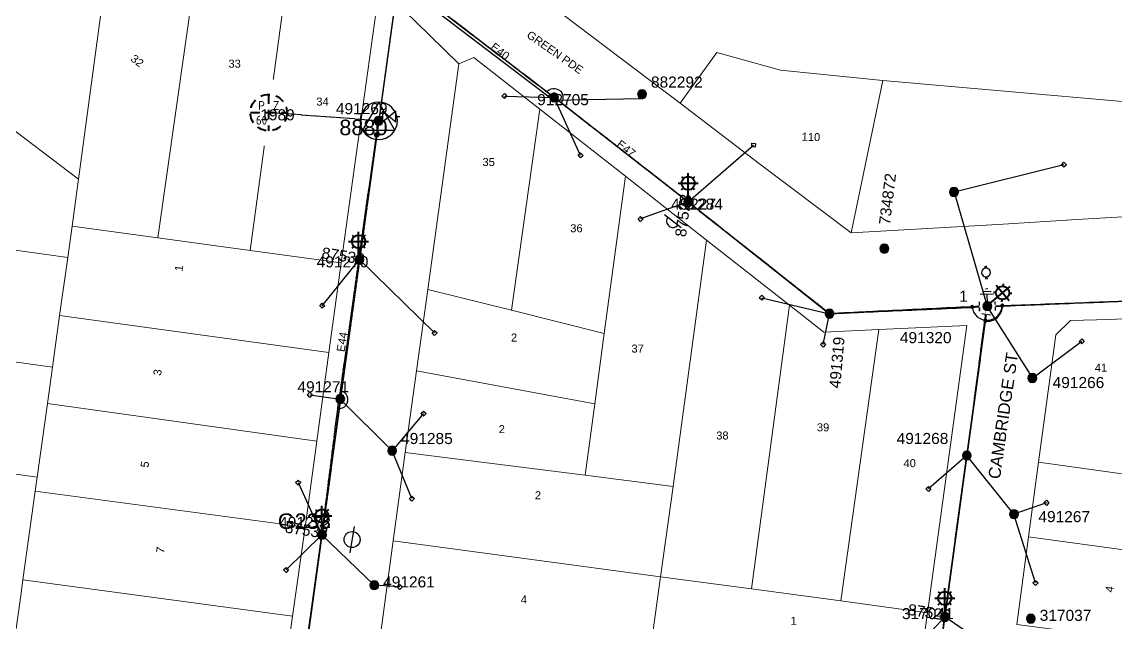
# Model space of a CAD drawing. Header units: metres. Extents: x 275581 to 277562, y 6265937 to 6267965.
# Drawn here: x 276393.8 to 276640.5, y 6267037.7 to 6267173.3 of the extents above; entities that cross this region are included whole.
import ezdxf
from ezdxf.enums import TextEntityAlignment as Align

# ---------------------------------------------------------------- set-up
doc = ezdxf.new("R2010")
doc.units = ezdxf.units.M
for name, pattern in [('Cable Exist OH', [1, 1, 0]), ('Cable New OH', [6, 4, -2]), ('Dash', [5, 3, -2])]:
    doc.linetypes.add(name, pattern=pattern)
doc.layers.get('0').update_dxf_attribs({"color": 6})
for name, color, linetype, lineweight in [('Cadastre Land Parcels_SP_EXT', 9, 'Continuous', 5), ('Cadastre Road Names_SP_HV_LV_SL_EXT', 9, 'Continuous', 5), ('Cadastre Roads_SP_EXT', 9, 'Continuous', 5)]:
    doc.layers.add(name, color=color, linetype=linetype, lineweight=lineweight)
for name, color, linetype in [('Equip_LV_EXT', 7, 'Continuous'), ('Equip_SL_EXT', 7, 'Continuous'), ('Equip_SP_HV_EXT', 7, 'Continuous'), ('Equip_SP_LV_EXT', 7, 'Continuous'), ('Equip_SP_SL_EXT', 7, 'Continuous'), ('Mains_HV_EXT', 7, 'Continuous'), ('Mains_HV_NEW', 2, 'Continuous'), ('Mains_HV_New_A41', 2, 'Continuous'), ('Mains_HV_NEW_Hardwired', 2, 'Continuous'), ('Mains_LV_EXT', 7, 'Continuous'), ('Mains_LV_NEW', 2, 'Continuous'), ('Mains_LV_NEW_Hardwired', 2, 'Continuous'), ('Mains_SL_EXT', 7, 'Continuous'), ('Notes_HV_MISC', 7, 'Continuous'), ('OH_Details_SP_MISC', 7, 'Continuous'), ('Services_SP_EXT', 7, 'Continuous'), ('Sub_SP_TR_HV_LV_EXT', 7, 'Continuous'), ('SupportsOH_SP_TR_HV_LV_SL_EXT', 7, 'Continuous')]:
    doc.layers.add(name, color=color, linetype=linetype)
doc.styles.add('HVSW_LABEL', font='arial.ttf')
doc.styles.add('iecARIAL', font='arial.ttf', dxfattribs={"height": 2})
doc.styles.add('IESYMBOL1', font='isocp.shx')
doc.styles.add('POLE_LABEL', font='arial.ttf')
doc.styles.add('SLCP_LABEL', font='arial.ttf', dxfattribs={"height": 3.5})
doc.styles.get("Standard").update_dxf_attribs({"font": 'arial.ttf'})
doc.linetypes.add('Cable E OH', pattern='A,9.4,["E",Standard,S=1.7,R=0,X=0,Y=-1],0', length=9.4)

# ---------------------------------------------------------------- blocks, each defined once
blk = doc.blocks.new('SUB_POLE_EXT')
blk.add_wipeout([(0, 4.22), (0.42, 4.2), (0.83, 4.14), (1.21, 4.05), (1.62, 3.9), (1.99, 3.72), (2.35, 3.51), (2.68, 3.26), (2.99, 2.99), (3.28, 2.66), (3.52, 2.34), (3.76, 1.92), (3.9, 1.62), (4.04, 1.23), (4.18, 0.63), (4.22, 0), (4.18, -0.61), (4.06, -1.15), (3.9, -1.62), (3.58, -2.24), (3.22, -2.73), (2.97, -3.01), (2.68, -3.26), (2.36, -3.5), (2, -3.72), (1.64, -3.89), (1.25, -4.03), (0.82, -4.14), (0.42, -4.2), (0, -4.22), (-0.41, -4.2), (-0.8, -4.15), (-1.21, -4.05), (-1.62, -3.9), (-1.99, -3.73), (-2.35, -3.51), (-2.68, -3.26), (-2.96, -3.02), (-3.23, -2.72), (-3.51, -2.35), (-3.71, -2.01), (-3.91, -1.6), (-4.05, -1.21), (-4.16, -0.76), (-4.22, -0.14), (-4.21, 0.39), (-4.14, 0.83), (-4.03, 1.27), (-3.9, 1.63), (-3.71, 2.02), (-3.5, 2.37), (-3.28, 2.67), (-2.99, 2.99), (-2.68, 3.27), (-2.33, 3.52), (-1.98, 3.73), (-1.63, 3.9), (-1.2, 4.05), (-0.78, 4.15), (-0.4, 4.21)])
blk.add_line((2.16, 0.48), (2.16, 0.48, 0))
blk.add_lwpolyline([(-4.22, 0, 1), (4.22, 0, 1)], format="xyb", close=True)
blk.add_lwpolyline([(2.14, 0.52), (0, 4.22), (-3.66, -2.11), (3.66, -2.11)], close=True)
for tag, height, flags, p in [('ASSET_NUM', 3.5, 8, (2, 2)), ('STREET_CODE', 0.2, 9, (1.5, 0)), ('CONSTRUCTED_VOLTAGE', 0.2, 9, (1.5, -0.2)), ('OPERATING_VOLTAGE', 0.2, 9, (1.5, -0.6)), ('OPERATED_BY', 0.2, 9, (1.5, -0.8)), ('ORIENTATION', 0.2, 9, (1.5, -1.2)), ('OWNED_BY', 0.2, 9, (1.5, -1.4)), ('SECONDARY_VOLTAGE', 0.2, 9, (1.5, -1.6)), ('STATE', 0.2, 9, (1.5, -1.8)), ('SUBSTATION_TYPE', 0.2, 9, (1.5, -2)), ('NO_PHASES', 0.2, 9, (1.5, -0.4)), ('MAINTAINED_BY', 0.2, 9, (1.5, -1)), ('USAGE', 0.2, 9, (1.5, -2.2)), ('LEGEND', 0.2, 9, (1.5, -2.4)), ('STREETNAME', 0.2, 9, (1.5, -2.8)), ('SUBURB', 0.2, 9, (1.5, -3)), ('Z', 0.2, 1, (1.5, -3.4)), ('LOCATION', 0.2, 9, (1.5, -2.6)), ('NOTES', 0.2, 9, (1.5, -3.2))]:
    blk.add_attdef(tag, text='', height=height, dxfattribs=dict(flags=flags)).set_placement(p, align=Align.MIDDLE_LEFT)
blk = doc.blocks.new('*U142')
for p, q in [((-4.67, -4.69), (-4.32, -4.33)), ((-4.42, -4.92), (-4.08, -4.55)), ((-6.02, -6.11), (-6.36, -6.48)), ((-5.77, -6.34), (-6.12, -6.7))]:
    blk.add_line(p, q)
blk.add_lwpolyline([(-4.54, -4.79, 1), (-5.91, -6.24, 1)], format="xyb", close=True)
at = {"flags": 9}
for tag, p in [('ACTUAL_STATUS', (0, 0)), ('CONSTRUCTED_VOLTAGE', (0, -0.2)), ('OPERATING_VOLTAGE', (0, -0.6)), ('ORIENTATION', (0, -0.8)), ('OWNED_BY', (0, -1)), ('STATE', (0, -1.2)), ('SWITCH_TYPE', (0, -1.4)), ('NO_PHASES', (0, -0.4)), ('USAGE', (0, -1.6)), ('LEGEND', (0, -1.8)), ('NOTES', (0, -2))]:
    blk.add_attdef(tag, text='', height=0.2, dxfattribs=at).set_placement(p, align=Align.MIDDLE_LEFT)
at = {"flags": 1}
blk.add_attdef('Z', (0, 0), '', height=0.2, dxfattribs=at)
blk = doc.blocks.new('LV_OH_LINKS_DISTFUSE_EXT')
for p, q in [((0, 0), (0.96, 0)), ((3.84, 0), (4.8, 0))]:
    blk.add_line(p, q)
blk.add_lwpolyline([(3.84, -1.2), (3.84, 1.2), (0.96, -1.2), (0.96, 1.2)], close=True)
at = {"flags": 9}
for tag, p in [('ACTUAL_STATUS', (0, 0)), ('CONSTRUCTED_VOLTAGE', (0, -0.2)), ('OPERATING_VOLTAGE', (0, -0.6)), ('ORIENTATION', (0, -0.8)), ('OWNED_BY', (0, -1)), ('STATE', (0, -1.2)), ('SWITCH_TYPE', (0, -1.4)), ('NO_PHASES', (0, -0.4)), ('USAGE', (0, -1.6)), ('NOTES', (0, -1.8))]:
    blk.add_attdef(tag, text='', height=0.2, dxfattribs=at).set_placement(p, align=Align.MIDDLE_LEFT)
at = {"flags": 1}
blk.add_attdef('Z', (0, 0), '', height=0.2, dxfattribs=at)
blk = doc.blocks.new('SL_LANTERN_EXT')
at = {"lineweight": 40}
for p, q in [((-1.46, 5.68), (-1.06, 5.28)), ((0, 1.97), (0, 6.47)), ((1.46, 5.68), (1.06, 5.28)), ((-2.25, 4.22), (2.25, 4.22)), ((-1.46, 2.76), (-1.06, 3.16)), ((0, 0), (0, 2.72)), ((1.46, 2.76), (1.06, 3.16))]:
    blk.add_line(p, q, dxfattribs=at)
blk.add_circle((0, 4.22), 1.5, dxfattribs=at)
at = {"style": 'iecARIAL', "flags": 8}
blk.add_attdef('ASSET_NUM', (1.5, 1.5), '', height=2.5, dxfattribs=at)
for tag, p, height, flags in [('OPERATING_VOLTAGE', (0.98, -1.65), 0.2, 9), ('ORIENTATION', (0.98, -1.85), 0.2, 9), ('OWNED_BY', (0.98, -2.05), 0.2, 9), ('STATE', (0.98, -2.25), 0.2, 9), ('CONSTRUCTED_VOLTAGE', (0.98, -0.65), 0.2, 9), ('CONTROL_TYPE', (0.98, -0.85), 0.2, 9), ('LANTERN_PURPOSE', (0.98, -1.05), 0.2, 9), ('LANTERN_TYPE', (0.98, -1.25), 0.2, 9), ('NO_PHASES', (0.98, -1.45), 0.2, 9), ('USAGE', (0.98, -2.45), 0.2, 9), ('CEXIST', (0.98, -2.65), 0.2, 9), ('LNUMBER', (2.18, -3.25), 2.5, 8), ('CNEW', (0.98, -2.85), 0.2, 9), ('CNUMBER', (0.98, -3.05), 0.2, 9), ('CREMOVE', (0.98, -3.25), 0.2, 9), ('CREPLACE', (0.98, -3.45), 0.2, 9), ('LKINGHEIGHT', (0.98, -3.65), 0.2, 9), ('LBRACKET', (0.98, -3.85), 0.2, 9), ('LBRACKETVOCAB', (0.98, -4.05), 0.2, 9), ('LCATEGORY', (0.98, -4.25), 0.2, 9), ('LCHARGE1', (0.98, -4.45), 0.2, 9), ('LCHARGE1PERCENT', (0.98, -4.65), 0.2, 9), ('LCHARGE2', (0.98, -4.85), 0.2, 9), ('LCHARGE2PERCENT', (0.98, -5.05), 0.2, 9), ('LCHARGE3', (0.98, -5.25), 0.2, 9), ('LCHARGE3PERCENT', (0.98, -5.45), 0.2, 9), ('LEXIST', (0.98, -5.65), 0.2, 9), ('LLAMP', (0.98, -5.85), 0.2, 9), ('LLAMPVOCAB', (0.98, -6.05), 0.2, 9), ('LMAST', (0.98, -6.25), 0.2, 9), ('LMASTVOCAB', (0.98, -6.45), 0.2, 9), ('LNEW', (0.98, -6.65), 0.2, 9), ('LANTNUMBER', (0.98, -6.85), 0.2, 9), ('LOUTREACH', (0.98, -7.25), 0.2, 9), ('LOUTREACHVOCAB', (0.98, -7.45), 0.2, 9), ('STREETNAME', (0.98, -9.25), 0.2, 9), ('SUBURB', (0.98, -9.45), 0.2, 1), ('LRATECODE', (0.98, -7.65), 0.2, 9), ('LREMOVE', (0.98, -7.85), 0.2, 9), ('LREPLACE', (0.98, -8.05), 0.2, 9), ('LTYPE', (0.98, -8.25), 0.2, 9), ('LTYPEVOCAB', (0.98, -8.45), 0.2, 9), ('LEGEND', (0.98, -8.65), 0.2, 9), ('LOCATION', (0.98, -8.85), 0.2, 9), ('NOTES', (0.98, -9.05), 0.2, 9)]:
    blk.add_attdef(tag, p, '', height=height, dxfattribs=dict(flags=flags))
blk = doc.blocks.new('*U143')
at = {"lineweight": 40}
for p, q in [((3.84, 5.17), (3.8, 4.61)), ((1.62, 3.28), (2.18, 3.24)), ((1.96, 1.66), (5.39, 4.57)), ((2.22, 4.83), (5.13, 1.39)), ((5.73, 2.94), (5.17, 2.99)), ((0, 0), (2.53, 2.14)), ((3.5, 1.06), (3.55, 1.62))]:
    blk.add_line(p, q, dxfattribs=at)
blk.add_circle((3.67, 3.11), 1.5, dxfattribs=at)
at = {"style": 'iecARIAL', "flags": 8}
blk.add_attdef('ASSET_NUM', (1.5, 1.5), '', height=2.5, dxfattribs=at)
for tag, p, height, flags in [('OPERATING_VOLTAGE', (0.98, -1.65), 0.2, 9), ('ORIENTATION', (0.98, -1.85), 0.2, 9), ('OWNED_BY', (0.98, -2.05), 0.2, 9), ('STATE', (0.98, -2.25), 0.2, 9), ('CONSTRUCTED_VOLTAGE', (0.98, -0.65), 0.2, 9), ('CONTROL_TYPE', (0.98, -0.85), 0.2, 9), ('LANTERN_PURPOSE', (0.98, -1.05), 0.2, 9), ('LANTERN_TYPE', (0.98, -1.25), 0.2, 9), ('NO_PHASES', (0.98, -1.45), 0.2, 9), ('USAGE', (0.98, -2.45), 0.2, 9), ('CEXIST', (0.98, -2.65), 0.2, 9), ('LNUMBER', (2.18, -3.25), 2.5, 8), ('CNEW', (0.98, -2.85), 0.2, 9), ('CNUMBER', (0.98, -3.05), 0.2, 9), ('CREMOVE', (0.98, -3.25), 0.2, 9), ('CREPLACE', (0.98, -3.45), 0.2, 9), ('LKINGHEIGHT', (0.98, -3.65), 0.2, 9), ('LBRACKET', (0.98, -3.85), 0.2, 9), ('LBRACKETVOCAB', (0.98, -4.05), 0.2, 9), ('LCATEGORY', (0.98, -4.25), 0.2, 9), ('LCHARGE1', (0.98, -4.45), 0.2, 9), ('LCHARGE1PERCENT', (0.98, -4.65), 0.2, 9), ('LCHARGE2', (0.98, -4.85), 0.2, 9), ('LCHARGE2PERCENT', (0.98, -5.05), 0.2, 9), ('LCHARGE3', (0.98, -5.25), 0.2, 9), ('LCHARGE3PERCENT', (0.98, -5.45), 0.2, 9), ('LEXIST', (0.98, -5.65), 0.2, 9), ('LLAMP', (0.98, -5.85), 0.2, 9), ('LLAMPVOCAB', (0.98, -6.05), 0.2, 9), ('LMAST', (0.98, -6.25), 0.2, 9), ('LMASTVOCAB', (0.98, -6.45), 0.2, 9), ('LNEW', (0.98, -6.65), 0.2, 9), ('LANTNUMBER', (0.98, -6.85), 0.2, 9), ('LOUTREACH', (0.98, -7.25), 0.2, 9), ('LOUTREACHVOCAB', (0.98, -7.45), 0.2, 9), ('STREETNAME', (0.98, -9.25), 0.2, 9), ('SUBURB', (0.98, -9.45), 0.2, 1), ('LRATECODE', (0.98, -7.65), 0.2, 9), ('LREMOVE', (0.98, -7.85), 0.2, 9), ('LREPLACE', (0.98, -8.05), 0.2, 9), ('LTYPE', (0.98, -8.25), 0.2, 9), ('LTYPEVOCAB', (0.98, -8.45), 0.2, 9), ('LEGEND', (0.98, -8.65), 0.2, 9), ('LOCATION', (0.98, -8.85), 0.2, 9), ('NOTES', (0.98, -9.05), 0.2, 9)]:
    blk.add_attdef(tag, p, '', height=height, dxfattribs=dict(flags=flags))
blk = doc.blocks.new('CCP_EXT')
at = {"flags": 9}
blk.add_attdef('NOTES', text='', height=0.2, dxfattribs=at).set_placement((0, -2), align=Align.MIDDLE_LEFT)
blk.add_wipeout([(0, 0.57), (0.57, 0), (0, -0.57), (-0.57, 0)])
blk.add_lwpolyline([(-0.57, 0), (0, 0.57), (0.57, 0), (0, -0.57), (-0.57, 0)])
at = {"flags": 1}
blk.add_attdef('Z', (0, 0), '', height=0.2, dxfattribs=at)
at = {"flags": 9}
for tag, p in [('CCP_TYPE', (0, 0)), ('CONSTRUCTED_VOLTAGE', (0, -0.2)), ('OPERATING_VOLTAGE', (0, -0.6)), ('ORIENTATION', (0, -0.8)), ('OWNED_BY', (0, -1)), ('STATE', (0, -1.8)), ('NO_PHASES', (0, -0.4)), ('USAGE', (0, -1.2)), ('LEGEND', (0, -1.4)), ('LIFE_SUPPORT', (0, -1.6))]:
    blk.add_attdef(tag, text='', height=0.2, dxfattribs=at).set_placement(p, align=Align.MIDDLE_LEFT)
blk = doc.blocks.new('POLE_EXT')
blk.add_hatch(color=256).paths.add_polyline_path([(-1, 0, 1), (1, 0, 1)])
blk.add_lwpolyline([(-1, 0, 1), (1, 0, 1)], format="xyb", close=True)
for tag, height, flags, p in [('pNumber', 2.5, 8, (-17.84, 2.07)), ('OWNED_BY', 0.2, 9, (1.35, -0.4)), ('SPECIAL_USE', 0.2, 9, (1.35, -0.8)), ('STATE', 0.2, 9, (1.35, -1)), ('cLV', 0.2, 9, (1.35, -1.4)), ('hDepth', 0.2, 9, (1.35, -1.6)), ('hDia', 0.2, 9, (1.35, -1.8)), ('cHV', 0.2, 9, (1.35, -2)), ('PARENT', 0.2, 9, (1.35, -0.6)), ('USAGE', 0.2, 9, (1.35, -1.2)), ('LBRACKET', 0.2, 9, (1.35, -2.2)), ('LExisting', 0.2, 9, (1.35, -2.4)), ('cLinedev', 0.2, 9, (1.35, -3.4)), ('pExisting', 0.2, 9, (1.35, -3.8)), ('pFooting', 0.2, 9, (1.35, -4.4)), ('pNew', 0.2, 9, (1.35, -4.6)), ('pRelocate', 0.2, 9, (1.35, -5)), ('LANTNUMBER', 0.2, 9, (1.35, -2.6)), ('LOther', 0.2, 9, (1.35, -2.8)), ('LRemove', 0.2, 9, (1.35, -3)), ('LEGEND', 0.2, 9, (1.35, -3.2)), ('LOCATION', 0.2, 9, (1.35, -3.6)), ('PFNUMBER', 0.2, 9, (1.35, -4)), ('NEWPFNUMBER', 0.2, 9, (1.35, -4.2)), ('pRemove', 0.2, 9, (1.35, -5.2)), ('pReplace', 0.2, 9, (1.35, -5.4)), ('pStay', 0.2, 9, (1.35, -5.6)), ('pType', 0.2, 9, (1.35, -5.8)), ('cspan', 0.2, 9, (1.35, -6)), ('STREETNAME', 0.2, 9, (1.35, -6.2)), ('SUBURB', 0.2, 9, (1.35, -6.4)), ('OPERATED_BY', 0.2, 9, (1.36, -7.01)), ('NOTES', 0.2, 9, (1.35, -6.6)), ('MAINTAINED_BY', 0.2, 9, (1.36, -6.81))]:
    blk.add_attdef(tag, text='', height=height, dxfattribs=dict(flags=flags)).set_placement(p, align=Align.MIDDLE_LEFT)
at = {"style": 'POLE_LABEL'}
for tag, height, flags, p in [('ASSET_NUM', 2.5, 8, (2, 2)), ('STRUCTURE_PLANT_NUMBER', 0.2, 9, (1.35, 0.03)), ('STREET_CODE', 0.2, 9, (1.35, -0.2))]:
    blk.add_attdef(tag, text='', height=height, dxfattribs=dict(at, flags=flags)).set_placement(p, align=Align.MIDDLE_LEFT)
at = {"flags": 1}
blk.add_attdef('Z', (1.35, -7.33), '', height=0.2, dxfattribs=at)
blk = doc.blocks.new('HV_USL_CLOSED_EXT')
blk.add_line((2.4, 5.5), (-2.4, 5.5))
blk.add_lwpolyline([(1.44, 5.5, 0.414214), (0, 6.94, 0.414214), (-1.44, 5.5)], format="xyb")
for tag, height, flags, p in [('ASSET_NUM', 2.5, 8, (2, 2)), ('STREET_CODE', 0.2, 9, (1.5, 0)), ('ACTUAL_STATUS', 0.2, 9, (1.5, -0.2)), ('CONSTRUCTED_VOLTAGE', 0.2, 9, (1.5, -0.4)), ('OPERATING_VOLTAGE', 0.2, 9, (1.5, -0.8)), ('ORIENTATION', 0.2, 9, (1.5, -1)), ('OWNED_BY', 0.2, 9, (1.5, -1.2)), ('OPERATED_BY', 0.2, 9, (1.5, -1.4)), ('STATE', 0.2, 9, (1.5, -1.8)), ('SWITCH_TYPE', 0.2, 9, (1.5, -2)), ('NO_PHASES', 0.2, 9, (1.5, -0.6)), ('MAINTAINED_BY', 0.2, 9, (1.5, -1.6)), ('USAGE', 0.2, 9, (1.5, -2.2)), ('LEGEND', 0.2, 9, (1.5, -2.4)), ('STREETNAME', 0.2, 9, (1.5, -2.8)), ('SUBURB', 0.2, 9, (1.5, -3)), ('Z', 0.2, 1, (1.5, -3.6)), ('LOCATION', 0.2, 9, (1.5, -2.6)), ('NOTES', 0.2, 9, (1.5, -3.2)), ('LABEL_ALIGNMENT', 0.2, 9, (1.5, -3.4))]:
    blk.add_attdef(tag, text='', height=height, dxfattribs=dict(flags=flags)).set_placement(p, align=Align.MIDDLE_LEFT)
blk = doc.blocks.new('HV_ABS_CLOSED_EXT')
blk.add_line((-3, 6.87), (3, 6.87))
blk.add_circle((0, 6.87), 1.8)
at = {"style": 'HVSW_LABEL'}
for tag, height, flags, p in [('ASSET_NUM', 3.5, 8, (2, 2)), ('STREET_CODE', 0.2, 9, (0, -0.2))]:
    blk.add_attdef(tag, text='', height=height, dxfattribs=dict(at, flags=flags)).set_placement(p, align=Align.MIDDLE_LEFT)
at = {"flags": 1}
blk.add_attdef('Z', (0, 0), '', height=0.2, dxfattribs=at)
at = {"flags": 9}
for tag, p in [('ACTUAL_STATUS', (0, -0.4)), ('CONSTRUCTED_VOLTAGE', (0, -0.6)), ('OPERATING_VOLTAGE', (0, -1)), ('ORIENTATION', (0, -1.2)), ('OWNED_BY', (0, -1.4)), ('STATE', (0, -1.6)), ('SWITCH_TYPE', (0, -1.8)), ('NO_PHASES', (0, -0.8)), ('USAGE', (0, -2)), ('LEGEND', (0, -2.2)), ('LOCATION', (0, -2.4)), ('STREETNAME', (0, -2.6)), ('SUBURB', (0, -2.8)), ('NOTES', (0, -3))]:
    blk.add_attdef(tag, text='', height=0.2, dxfattribs=at).set_placement(p, align=Align.MIDDLE_LEFT)
blk = doc.blocks.new('SLCP_ZELL_EXT')
blk.add_wipeout([(-0.24, 7.5), (-0.71, 7.47), (-1.17, 7.41), (-1.64, 7.32), (-2.09, 7.21), (-2.54, 7.06), (-2.98, 6.89), (-3.41, 6.69), (-3.82, 6.46), (-4.22, 6.21), (-4.6, 5.93), (-4.96, 5.63), (-5.31, 5.31), (-5.63, 4.96), (-5.93, 4.6), (-6.21, 4.22), (-6.46, 3.82), (-6.69, 3.41), (-6.89, 2.98), (-7.06, 2.54), (-7.21, 2.09), (-7.32, 1.64), (-7.41, 1.17), (-7.47, 0.71), (-7.5, 0.24), (-7.5, -0.24), (-7.47, -0.71), (-7.41, -1.17), (-7.32, -1.64), (-7.21, -2.09), (-7.06, -2.54), (-6.89, -2.98), (-6.69, -3.41), (-6.46, -3.82), (-6.21, -4.22), (-5.93, -4.6), (-5.63, -4.96), (-5.31, -5.31), (-4.96, -5.63), (-4.6, -5.93), (-4.22, -6.21), (-3.82, -6.46), (-3.41, -6.69), (-2.98, -6.89), (-2.54, -7.06), (-2.09, -7.21), (-1.64, -7.32), (-1.17, -7.41), (-0.71, -7.47), (-0.24, -7.5), (0.24, -7.5), (0.71, -7.47), (1.17, -7.41), (1.64, -7.32), (2.09, -7.21), (2.54, -7.06), (2.98, -6.89), (3.41, -6.69), (3.82, -6.46), (4.22, -6.21), (4.6, -5.93), (4.96, -5.63), (5.31, -5.31), (5.63, -4.96), (5.93, -4.6), (6.21, -4.22), (6.46, -3.82), (6.69, -3.41), (6.89, -2.98), (7.06, -2.54), (7.21, -2.09), (7.32, -1.64), (7.41, -1.17), (7.47, -0.71), (7.5, -0.24), (7.5, 0.24), (7.47, 0.71), (7.41, 1.17), (7.32, 1.64), (7.21, 2.09), (7.06, 2.54), (6.89, 2.98), (6.69, 3.41), (6.46, 3.82), (6.21, 4.22), (5.93, 4.6), (5.63, 4.96), (5.31, 5.31), (4.96, 5.63), (4.6, 5.93), (4.22, 6.21), (3.82, 6.46), (3.41, 6.69), (2.98, 6.89), (2.54, 7.06), (2.09, 7.21), (1.64, 7.32), (1.17, 7.41), (0.71, 7.47), (0.24, 7.5)])
at = {"linetype": 'Dash', "lineweight": 40, "ltscale": 0.7}
for p, q in [((0, 4.11), (0, -4.11)), ((-4.11, 0), (4.11, 0))]:
    blk.add_line(p, q, dxfattribs=at)
blk.add_circle((0, 0), 4.11, dxfattribs=at)
at = {"lineweight": 40, "style": 'IESYMBOL1'}
for s, p in [('P', (-1.6, 0)), ('Z', (1.7, 0)), ('60', (-1.61, -3.31))]:
    blk.add_text(s, height=2, dxfattribs=at).set_placement(p, align=Align.BOTTOM_CENTER)
at = {"style": 'SLCP_LABEL'}
for tag, height, flags, p in [('ASSET_NUM', 2.5, 8, (2, 2)), ('STREET_CODE', 0.2, 9, (0, -0.2))]:
    blk.add_attdef(tag, text='', height=height, dxfattribs=dict(at, flags=flags)).set_placement(p, align=Align.MIDDLE_LEFT)
at = {"flags": 1}
blk.add_attdef('Z', (0, 0), '', height=0.2, dxfattribs=at)
at = {"flags": 9}
for tag, p in [('CONSTRUCTED_VOLTAGE', (0, -0.4)), ('CONTROL_TYPE', (0, -0.6)), ('OPERATING_VOLTAGE', (0, -1)), ('ORIENTATION', (0, -1.2)), ('OWNED_BY', (0, -1.4)), ('STATE', (0, -2)), ('NO_PHASES', (0, -0.8)), ('USAGE', (0, -1.6)), ('LOCATION', (0, -1.8)), ('NOTES', (0, -2.2))]:
    blk.add_attdef(tag, text='', height=0.2, dxfattribs=at).set_placement(p, align=Align.MIDDLE_LEFT)
blk = doc.blocks.new('CONNECTOR_NODE_EXT')
h = blk.add_hatch(color=256)
edge = h.paths.add_edge_path()
edge.add_arc((0, 0), 0.5, 0, 360)
blk.add_circle((0, 0), 0.5)
at = {"flags": 1}
blk.add_attdef('Z', (0, 0), '', height=0.2, dxfattribs=at)
at = {"flags": 9}
for tag, p in [('CONNECTOR_TYPE', (0, 0)), ('CONSTRUCTED_VOLTAGE', (0, -0.2)), ('OPERATING_VOLTAGE', (0, -0.6)), ('ORIENTATION', (0, -0.8)), ('SUBTYPE', (0, -1)), ('NO_PHASES', (0, -0.4)), ('USAGE', (0, -1.2)), ('NOTES', (0, -1.4))]:
    blk.add_attdef(tag, text='', height=0.2, dxfattribs=at).set_placement(p, align=Align.MIDDLE_LEFT)
blk = doc.blocks.new('End Shackle_NEW')
blk.add_line((1, 1.81), (-1, 1.81))
at = {"flags": 1}
blk.add_attdef('Z', (0, 0), '', height=0.2, dxfattribs=at)
at = {"flags": 9}
for tag, p in [('CONNECTOR_TYPE', (0, 0)), ('CONSTRUCTED_VOLTAGE', (0, -0.2)), ('OPERATING_VOLTAGE', (0, -0.6)), ('ORIENTATION', (0, -0.8)), ('OWNED_BY', (0, -1)), ('STATE', (0, -1.2)), ('OPERATED_BY', (0, -2.01)), ('NO_PHASES', (0, -0.4)), ('USAGE', (0, -1.4)), ('NOTES', (0, -1.6)), ('MAINTAINED_BY', (0, -1.81))]:
    blk.add_attdef(tag, text='', height=0.2, dxfattribs=at).set_placement(p, align=Align.MIDDLE_LEFT)
blk.add_wipeout([(-0.25, 0), (-0.25, 1.81), (0.25, 1.82), (0.25, 0)])
blk = doc.blocks.new('BOND POINT')
blk.add_hatch(color=256).paths.add_polyline_path([(-1, 0, 1), (1, 0, 1)])
blk.add_lwpolyline([(-1, 0, 1), (1, 0, 1)], format="xyb", close=True)
blk = doc.blocks.new('Earth')
for p, q in [((0, -2.04), (0, 0)), ((-1.5, -2.04), (1.5, -2.04)), ((-1, -2.64), (1, -2.64)), ((-0.25, -3.24), (0.25, -3.24))]:
    blk.add_line(p, q)

msp = doc.modelspace()

# ---------------------------------------------------------------- linework, layer by layer
at = {"layer": 'Cadastre Land Parcels_SP_EXT', "linetype": 'Continuous'}
for points in [[(276406.6, 6267137.83), (276418.17, 6267223.78), (276402.06, 6267235.95), (276372.84, 6267163.36), (276380.27, 6267157.74), (276406.6, 6267137.83)], [(276436.53, 6267209.83), (276418.17, 6267223.78), (276406.6, 6267137.83), (276405.13, 6267127.26), (276424.43, 6267124.61), (276436.53, 6267209.83)], [(276455.3, 6267195.7), (276436.53, 6267209.83), (276424.43, 6267124.61), (276445.27, 6267121.75), (276455.3, 6267195.7)], [(276587.91, 6267160.08), (276564.88, 6267162.41), (276550.53, 6267166.37), (276542.26, 6267155), (276560.14, 6267141.31), (276580.76, 6267125.72), (276587.91, 6267160.08)], [(276510.59, 6267153.63), (276495.75, 6267165.28), (276492.36, 6267163.82), (276485.33, 6267112.97), (276504.24, 6267108.26), (276510.59, 6267153.63)], [(276714.64, 6267133.5), (276725.12, 6267148.07), (276587.91, 6267160.08), (276580.76, 6267125.72), (276613.85, 6267127.62), (276632.88, 6267128.84), (276714.64, 6267133.5)], [(276406.6, 6267137.83), (276380.27, 6267157.74), (276365.24, 6267137.85), (276349.83, 6267135.18), (276351.16, 6267127.55), (276404.15, 6267120.19), (276405.13, 6267127.26), (276406.6, 6267137.83)], [(276529.88, 6267138.47), (276510.59, 6267153.63), (276504.24, 6267108.26), (276525.09, 6267103.04), (276529.88, 6267138.47)], [(276548.19, 6267124.05), (276529.88, 6267138.47), (276525.09, 6267103.04), (276522.96, 6267087.19), (276520.78, 6267071.04), (276540.63, 6267068.53), (276548.19, 6267124.05)], [(276400.72, 6267095.42), (276402.33, 6267107.05), (276404.15, 6267120.19), (276351.16, 6267127.55), (276347.72, 6267102.78), (276400.72, 6267095.42)], [(276424.43, 6267124.61), (276405.13, 6267127.26), (276404.15, 6267120.19), (276402.33, 6267107.05), (276463, 6267098.72), (276465.82, 6267118.97), (276445.27, 6267121.75), (276424.43, 6267124.61)], [(276566.85, 6267109.41), (276548.19, 6267124.05), (276540.63, 6267068.53), (276537.81, 6267048.17), (276558.34, 6267045.41), (276566.85, 6267109.41)], [(276525.09, 6267103.04), (276504.24, 6267108.26), (276485.33, 6267112.97), (276482.78, 6267094.6), (276522.96, 6267087.19), (276525.09, 6267103.04)], [(276587.03, 6267103.9), (276574.61, 6267103.33), (276566.85, 6267109.41), (276558.34, 6267045.41), (276578.47, 6267042.69), (276587.03, 6267103.9)], [(276463, 6267098.72), (276402.33, 6267107.05), (276400.72, 6267095.42), (276399.58, 6267087.24), (276460.28, 6267078.74), (276463, 6267098.72)], [(276645.1, 6267070.94), (276650.03, 6267106.67), (276639.01, 6267106.21), (276630.27, 6267105.93), (276626.96, 6267102.69), (276623.01, 6267073.99), (276645.1, 6267070.94)], [(276606.86, 6267104.85), (276587.03, 6267103.9), (276578.47, 6267042.69), (276597.99, 6267040.04), (276606.86, 6267104.85)], [(276400.72, 6267095.42), (276347.72, 6267102.78), (276344.79, 6267081.68), (276344.72, 6267081.06), (276344.68, 6267080.43), (276344.68, 6267079.8), (276344.71, 6267079.17), (276344.77, 6267078.55), (276344.87, 6267077.93), (276397.28, 6267070.65), (276399.58, 6267087.24), (276400.72, 6267095.42)], [(276522.96, 6267087.19), (276482.78, 6267094.6), (276480.24, 6267076.14), (276499.83, 6267073.69), (276520.78, 6267071.04), (276522.96, 6267087.19)], [(276460.28, 6267078.74), (276399.58, 6267087.24), (276397.28, 6267070.65), (276396.83, 6267067.44), (276457.68, 6267059.3), (276460.28, 6267078.74)], [(276540.63, 6267068.53), (276520.78, 6267071.04), (276499.83, 6267073.69), (276480.24, 6267076.14), (276477.52, 6267056.24), (276537.81, 6267048.17), (276540.63, 6267068.53)], [(276663.47, 6267068.4), (276645.1, 6267070.94), (276623.01, 6267073.99), (276620.8, 6267057.14), (276661.47, 6267051.57), (276663.47, 6267068.4)], [(276457.68, 6267059.3), (276396.83, 6267067.44), (276394.06, 6267047.48), (276454.81, 6267039.24), (276457.68, 6267059.3)], [(276537.81, 6267048.17), (276477.52, 6267056.24), (276474.81, 6267036.21), (276535.03, 6267027.89), (276537.81, 6267048.17)], [(276661.47, 6267051.57), (276620.8, 6267057.14), (276618.14, 6267037.36), (276658.95, 6267032.07), (276661.47, 6267051.57)], [(276454.81, 6267039.24), (276394.06, 6267047.48), (276393.56, 6267043.9), (276391.27, 6267027.41), (276452.02, 6267019.07), (276454.81, 6267039.24)], [(276597.99, 6267040.04), (276578.47, 6267042.69), (276558.34, 6267045.41), (276537.81, 6267048.17), (276535.03, 6267027.89), (276595.16, 6267019.66), (276597.99, 6267040.04)]]:
    msp.add_lwpolyline(points, close=True, dxfattribs=at)
msp.add_lwpolyline([(276393.56, 6267043.9), (276394.06, 6267047.48), (276396.83, 6267067.44), (276397.28, 6267070.65), (276397.28, 6267070.65), (276344.87, 6267077.93)], dxfattribs=at)
at = {"layer": 'Mains_HV_EXT', "linetype": 'Continuous'}
msp.add_lwpolyline([(276512.17, 6267157.53, -0.983775), (276515.4, 6267155.03)], format="xyb", dxfattribs=at)
at = {"layer": 'Mains_HV_New_A41', "color": 7, "linetype": 'Cable New OH'}
msp.add_lwpolyline([(276611.48, 6267109.17), (276669.05, 6267111.37)], dxfattribs=at)
at = {"layer": 'Mains_HV_NEW_Hardwired', "color": 7, "linetype": 'Continuous'}
msp.add_arc((276611.44, 6267109.4), 3.41, 186.5508, 358.3625, dxfattribs=at).dxf.unprotected_set("ltscale", 0)
at = {"layer": 'Mains_LV_EXT', "linetype": 'Cable Exist OH'}
for points in [[(276469.74, 6267119.51), (276465.29, 6267088.09)], [(276609.88, 6267109.14), (276575.91, 6267107.48)], [(276461.47, 6267057.64), (276465.29, 6267088.09)], [(276601.89, 6267039.08), (276606.87, 6267075.5)], [(276456.05, 6267019.04), (276461.47, 6267057.64)], [(276596.71, 6267001.24), (276601.89, 6267039.08)]]:
    msp.add_lwpolyline(points, dxfattribs=at)
at = {"layer": 'Mains_LV_EXT', "color": 7, "linetype": 'Cable Exist OH'}
for points in [[(276606.87, 6267075.5), (276611.48, 6267109.17)], [(276609.88, 6267109.14), (276611.48, 6267109.17)], [(276611.48, 6267109.17), (276669.05, 6267111.37)]]:
    msp.add_lwpolyline(points, dxfattribs=at)
at = {"layer": 'Mains_LV_EXT', "linetype": 'Continuous'}
msp.add_lwpolyline([(276465.02, 6267086.11, 1.023057), (276465.57, 6267090.07)], format="xyb", dxfattribs=at)
at = {"layer": 'Mains_LV_NEW_Hardwired', "color": 7, "linetype": 'Continuous'}
msp.add_arc((276611.48, 6267109.17), 3.41, 262.2081, 2.1897, dxfattribs=at).dxf.unprotected_set("ltscale", 0)
at = {"layer": 'Mains_SL_EXT', "linetype": 'Cable Exist OH'}
for points in [[(276611.25, 6267109.07), (276669.05, 6267111.37), (276706.65, 6267112.81)], [(276611.25, 6267109.07), (276606.87, 6267075.5), (276601.89, 6267039.08)], [(276601.89, 6267039.08), (276596.71, 6267001.24), (276590.69, 6266958.78)]]:
    msp.add_lwpolyline(points, dxfattribs=at)
at = {"layer": 'OH_Details_SP_MISC', "color": 7, "linetype": 'Continuous', "flags": 128}
for points in [[(276611.48, 6267109.17), (276606.87, 6267075.5), (276601.89, 6267039.08)], [(276621.74, 6267092.97), (276611.48, 6267109.17)]]:
    msp.add_lwpolyline(points, dxfattribs=at)
at = {"layer": 'Services_SP_EXT'}
for points in [[(276477.3, 6267076.58), (276465.59, 6267088.24)], [(276617.49, 6267062.28), (276606.87, 6267075.5)], [(276593.71, 6267030.28), (276601.89, 6267039.08)], [(276619.63, 6267026.87), (276601.89, 6267039.08)]]:
    msp.add_lwpolyline(points, dxfattribs=at)

# ---------------------------------------------------------------- block references
at = {"layer": 'Equip_SP_HV_EXT'}
ref = msp.add_blockref('HV_USL_CLOSED_EXT', (276544.03, 6267132.69), dxfattribs=dict(at, rotation=141.6091331658914))
ref.add_attrib('ASSET_NUM', 'G227', dxfattribs={"layer": '0', "height": 2.5}).set_placement((276546.03, 6267133.44), align=Align.TOP_CENTER)
ref = msp.add_blockref('HV_ABS_CLOSED_EXT', (276461.47, 6267057.64), dxfattribs=dict(at, rotation=260.7294397315379))
ref.add_attrib('ASSET_NUM', 'G233', dxfattribs={"layer": '0', "height": 3.5, "style": 'HVSW_LABEL'}).set_placement((276463.47, 6267057.89), align=Align.BOTTOM_RIGHT)
at = {"layer": 'Equip_SP_LV_EXT', "rotation": 225.5018863659917}
msp.add_blockref('*U142', (276611.48, 6267109.17), dxfattribs=at)
at = {"layer": 'Equip_SP_SL_EXT'}
ref = msp.add_blockref('SL_LANTERN_EXT', (276544.03, 6267132.69), dxfattribs=at)
ref.add_attrib('ASSET_NUM', '87523', dxfattribs={"layer": '0', "height": 2.5, "rotation": 82.5041, "style": 'iecARIAL'}).set_placement((276545.53, 6267134.19), align=Align.BOTTOM_RIGHT)
ref = msp.add_blockref('SL_LANTERN_EXT', (276469.74, 6267119.51), dxfattribs=at)
ref.add_attrib('ASSET_NUM', '87532', dxfattribs={"layer": '0', "height": 2.5, "rotation": 351.1877, "style": 'iecARIAL'}).set_placement((276471.24, 6267121.01), align=Align.TOP_RIGHT)
msp.add_blockref('*U143', (276611.25, 6267109.07), dxfattribs=at)
ref = msp.add_blockref('SL_LANTERN_EXT', (276461.47, 6267057.64), dxfattribs=at)
ref.add_attrib('ASSET_NUM', '87533', dxfattribs={"layer": '0', "height": 2.5, "rotation": 351.2332, "style": 'iecARIAL'}).set_placement((276462.97, 6267059.15), align=Align.TOP_RIGHT)
ref = msp.add_blockref('SL_LANTERN_EXT', (276601.89, 6267039.08), dxfattribs=at)
ref.add_attrib('ASSET_NUM', '87528', dxfattribs={"layer": '0', "height": 2.5, "rotation": 351.1658, "style": 'iecARIAL'}).set_placement((276603.39, 6267040.58), align=Align.TOP_RIGHT)
at = {"layer": 'Mains_HV_NEW_Hardwired', "color": 7, "linetype": 'Continuous', "xscale": 0.3, "yscale": 0.3, "zscale": 0.3}
for p in [(276608.06, 6267109.01), (276614.85, 6267109.3), (276611.05, 6267106.01)]:
    msp.add_blockref('BOND POINT', p, dxfattribs=at).dxf.unprotected_set("ltscale", 0)
at = {"layer": 'Mains_LV_NEW_Hardwired', "color": 7, "linetype": 'Continuous', "xscale": 0.3, "yscale": 0.3, "zscale": 0.3}
for p in [(276614.89, 6267109.3), (276611.02, 6267105.79)]:
    msp.add_blockref('BOND POINT', p, dxfattribs=at).dxf.unprotected_set("ltscale", 0)
at = {"layer": 'Sub_SP_TR_HV_LV_EXT'}
ref = msp.add_blockref('SUB_POLE_EXT', (276474.26, 6267150.99), dxfattribs=at)
ref.add_attrib('ASSET_NUM', '8880', dxfattribs={"layer": '0', "height": 3.5}).set_placement((276476.26, 6267151.24), align=Align.TOP_RIGHT)
at = {"layer": 'SupportsOH_SP_TR_HV_LV_SL_EXT'}
ref = msp.add_blockref('POLE_EXT', (276533.65, 6267156.98), dxfattribs=at)
ref.add_attrib('ASSET_NUM', '882292', dxfattribs={"layer": '0', "height": 2.5, "style": 'POLE_LABEL'}).set_placement((276535.65, 6267157.73), align=Align.BOTTOM_LEFT)
ref = msp.add_blockref('POLE_EXT', (276513.82, 6267156.26), dxfattribs=at)
ref.add_attrib('ASSET_NUM', '912705', dxfattribs={"layer": '0', "height": 2.5, "rotation": 0.0268, "style": 'POLE_LABEL'}).set_placement((276515.82, 6267157.01), align=Align.TOP_CENTER)
ref = msp.add_blockref('POLE_EXT', (276588.27, 6267122.16), dxfattribs=dict(at, rotation=359.9303719860393))
ref.add_attrib('ASSET_NUM', '734872', dxfattribs={"layer": '0', "height": 2.5, "rotation": 83, "style": 'POLE_LABEL'}).set_placement((276590.26, 6267127.33), align=Align.BOTTOM_LEFT)
msp.add_blockref('POLE_EXT', (276603.98, 6267134.93), dxfattribs=at)
ref = msp.add_blockref('POLE_EXT', (276544.03, 6267132.69), dxfattribs=at)
ref.add_attrib('ASSET_NUM', '491284', dxfattribs={"layer": '0', "height": 2.5, "rotation": 359.9618, "style": 'POLE_LABEL'}).set_placement((276546.03, 6267133.44), align=Align.TOP_CENTER)
ref = msp.add_blockref('POLE_EXT', (276469.94, 6267119.68), dxfattribs=at)
ref.add_attrib('ASSET_NUM', '491270', dxfattribs={"layer": '0', "height": 2.5, "rotation": 0.0038, "style": 'POLE_LABEL'}).set_placement((276471.94, 6267120.43), align=Align.TOP_RIGHT)
ref = msp.add_blockref('POLE_EXT', (276621.64, 6267092.97), dxfattribs=at)
ref.add_attrib('ASSET_NUM', '491266', dxfattribs={"layer": '0', "height": 2.5, "style": 'POLE_LABEL'}).set_placement((276626.21, 6267089.96), align=Align.BOTTOM_LEFT)
ref = msp.add_blockref('POLE_EXT', (276477.3, 6267076.58), dxfattribs=at)
ref.add_attrib('ASSET_NUM', '491285', dxfattribs={"layer": '0', "height": 2.5, "style": 'POLE_LABEL'}).set_placement((276479.31, 6267077.33), align=Align.BOTTOM_LEFT)
ref = msp.add_blockref('POLE_EXT', (276606.87, 6267075.5), dxfattribs=at)
ref.add_attrib('ASSET_NUM', '491268', dxfattribs={"layer": '0', "height": 2.5, "style": 'POLE_LABEL'}).set_placement((276602.7, 6267077.34), align=Align.BOTTOM_RIGHT)
ref = msp.add_blockref('POLE_EXT', (276461.47, 6267057.64), dxfattribs=at)
ref.add_attrib('ASSET_NUM', '491272', dxfattribs={"layer": '0', "height": 2.5, "rotation": 0.0145, "style": 'POLE_LABEL'}).set_placement((276463.47, 6267058.4), align=Align.BOTTOM_RIGHT)
ref = msp.add_blockref('POLE_EXT', (276601.89, 6267039.08), dxfattribs=at)
ref.add_attrib('ASSET_NUM', '317041', dxfattribs={"layer": '0', "height": 2.5, "style": 'POLE_LABEL'}).set_placement((276603.89, 6267039.84), align=Align.MIDDLE_RIGHT)
ref = msp.add_blockref('POLE_EXT', (276621.3, 6267038.7), dxfattribs=at)
ref.add_attrib('ASSET_NUM', '317037', dxfattribs={"layer": '0', "height": 2.5, "style": 'POLE_LABEL'}).set_placement((276623.3, 6267039.45), align=Align.MIDDLE_LEFT)

# ---------------------------------------------------------------- texts
at = {"layer": 'Cadastre Land Parcels_SP_EXT'}
for s, rotation, p in [('32', 322.3952, (276418.17, 6267164.66)), ('110', 358.3831, (276569.6, 6267146.51)), ('1', 82.07, (276430.02, 6267116.94)), ('3', 82.25, (276425.18, 6267093.43)), ('41', 0.63, (276635.73, 6267094.4)), ('5', 82.38, (276422.33, 6267072.68)), ('7', 81.88, (276425.85, 6267053.37)), ('4', 82.1573, (276639.84, 6267044.54))]:
    msp.add_text(s, height=1.8, rotation=rotation, dxfattribs=at).set_placement(p)
for s, p in [('33', (276440.38, 6267162.97)), ('34', (276460.2, 6267154.42)), ('35', (276497.66, 6267140.79)), ('36', (276517.45, 6267125.85)), ('2', (276504.08, 6267101.21)), ('37', (276531.25, 6267098.72)), ('2', (276501.32, 6267080.54)), ('39', (276573.06, 6267080.95)), ('38', (276550.36, 6267079.11)), ('40', (276592.59, 6267072.87)), ('2', (276509.47, 6267065.64)), ('4', (276506.29, 6267042.13)), ('1', (276567.13, 6267037.31))]:
    msp.add_text(s, height=1.8, dxfattribs=at).set_placement(p)
at = {"layer": 'Cadastre Road Names_SP_HV_LV_SL_EXT', "color": 4}
msp.add_text('CAMBRIDGE ST', height=2.7, rotation=81.7715, dxfattribs=at).set_placement((276614.33, 6267070.05))
at = {"layer": 'Cadastre Roads_SP_EXT'}
msp.add_text('GREEN PDE', height=1.8, rotation=324.87, dxfattribs=at).set_placement((276507.46, 6267169.96))
at = {"layer": 'Mains_LV_EXT'}
for s, rotation, p in [('E40', 322.6993, (276499.32, 6267167.31)), ('E47', 322.0257, (276527.75, 6267145.39)), ('E44', 80.865, (276466.53, 6267098.77))]:
    msp.add_text(s, height=1.8, rotation=rotation, dxfattribs=at).set_placement(p)

# ---------------------------------------------------------------- next in the draw order: linework, layer by layer
at = {"layer": 'Cadastre Land Parcels_SP_EXT', "linetype": 'Continuous'}
msp.add_lwpolyline([(276248.38, 6267433.95), (276256.94, 6267411.57), (276263.35, 6267398.64), (276277.43, 6267372.8), (276319.05, 6267327.73), (276331.57, 6267314.25), (276333.62, 6267312.71), (276480.58, 6267201.61), (276505.64, 6267182.7), (276542.26, 6267155), (276550.53, 6267166.37), (276564.88, 6267162.41), (276587.91, 6267160.08), (276725.12, 6267148.07), (276714.64, 6267133.5), (276780.87, 6267129.38), (276797.69, 6267128.17), (276798.5, 6267120.99), (276870.1, 6267093.58), (276892.51, 6267074.54), (276915.23, 6267055.24), (276952.48, 6267001.04)], dxfattribs=at)
msp.add_lwpolyline([(276474.41, 6267181.27), (276455.3, 6267195.7), (276445.27, 6267121.75), (276465.82, 6267118.97), (276474.41, 6267181.27)], close=True, dxfattribs=at)
at = {"layer": 'Mains_HV_EXT', "linetype": 'Cable Exist OH'}
msp.add_lwpolyline([(276478.7, 6267183.14), (276474.26, 6267150.99)], dxfattribs=at)
at = {"layer": 'Mains_LV_EXT', "linetype": 'Cable Exist OH'}
for points in [[(276478.69, 6267183.07), (276473.82, 6267147.81)], [(276473.82, 6267147.81), (276474.26, 6267150.99)], [(276473.82, 6267147.81), (276469.74, 6267119.51)]]:
    msp.add_lwpolyline(points, dxfattribs=at)
at = {"layer": 'Mains_SL_EXT', "linetype": 'Cable Exist OH'}
for points in [[(276478.7, 6267183.14), (276474.26, 6267150.99)], [(276469.74, 6267119.51), (276474.26, 6267150.99)]]:
    msp.add_lwpolyline(points, dxfattribs=at)

# ---------------------------------------------------------------- next in the draw order: block references
at = {"layer": 'Equip_LV_EXT'}
for name, p in [('LV_OH_LINKS_DISTFUSE_EXT', (276474.26, 6267151.99)), ('CONNECTOR_NODE_EXT', (276473.82, 6267147.81))]:
    msp.add_blockref(name, p, dxfattribs=at)
at = {"layer": 'SupportsOH_SP_TR_HV_LV_SL_EXT'}
ref = msp.add_blockref('POLE_EXT', (276474.26, 6267150.99), dxfattribs=at)
ref.add_attrib('ASSET_NUM', '491269', dxfattribs={"layer": '0', "height": 2.5, "rotation": 0.0412, "style": 'POLE_LABEL'}).set_placement((276476.26, 6267151.74), align=Align.BOTTOM_RIGHT)

# ---------------------------------------------------------------- next in the draw order: block references
at = {"layer": 'Services_SP_EXT'}
for p in [(276502.62, 6267156.57), (276519.8, 6267143.17), (276628.76, 6267141.09), (276533.3, 6267128.85), (276560.65, 6267111.08), (276461.53, 6267109.27), (276486.88, 6267103.13), (276632.76, 6267101.24), (276574.45, 6267100.53), (276458.77, 6267089.18), (276484.37, 6267084.96), (276456.1, 6267069.38), (276598.19, 6267067.95), (276481.75, 6267065.78), (276624.8, 6267064.82), (276453.37, 6267049.69), (276479.04, 6267045.86), (276622.35, 6267046.77)]:
    msp.add_blockref('CCP_EXT', p, dxfattribs=at)
at = {"layer": 'Services_SP_EXT', "rotation": 220.9142235445386}
msp.add_blockref('CCP_EXT', (276558.8, 6267145.49), dxfattribs=at)

# ---------------------------------------------------------------- next in the draw order: linework, layer by layer
at = {"layer": 'Cadastre Roads_SP_EXT', "linetype": 'Continuous'}
msp.add_lwpolyline([(276474.81, 6267036.21), (276477.52, 6267056.24), (276480.24, 6267076.14), (276482.78, 6267094.6), (276485.33, 6267112.97), (276492.36, 6267163.82), (276492.36, 6267163.82), (276482.55, 6267173.36), (276474.41, 6267181.27), (276465.82, 6267118.97), (276463, 6267098.72), (276460.28, 6267078.74), (276457.68, 6267059.3), (276454.81, 6267039.24), (276452.02, 6267019.07)], dxfattribs=at)
at = {"layer": 'Mains_HV_EXT', "linetype": 'Cable E OH'}
msp.add_lwpolyline([(276448.99, 6267205.45), (276449.35, 6267204.49), (276478.26, 6267182.67), (276513.64, 6267155.64), (276533.34, 6267156.03), (276533.65, 6267156.98)], dxfattribs=at)
at = {"layer": 'Mains_HV_EXT', "linetype": 'Cable Exist OH'}
for points in [[(276513.82, 6267156.26), (276478.7, 6267183.14)], [(276544.03, 6267132.69), (276513.82, 6267156.26)], [(276474.26, 6267150.99), (276461.47, 6267057.64)], [(276461.47, 6267057.64), (276408.76, 6266675.38), (276403.76, 6266639.52), (276388.98, 6266567.56)]]:
    msp.add_lwpolyline(points, dxfattribs=at)
at = {"layer": 'Mains_HV_EXT', "color": 7, "linetype": 'Cable Exist OH'}
for points in [[(276611.48, 6267109.17), (276575.93, 6267107.48), (276544.03, 6267132.69)], [(276611.48, 6267109.17), (276574.35, 6266838.18)]]:
    msp.add_lwpolyline(points, dxfattribs=at)
at = {"layer": 'Mains_LV_EXT', "linetype": 'Cable Exist OH'}
for points in [[(276513.82, 6267156.26), (276478.53, 6267183.15)], [(276544.03, 6267132.69), (276513.82, 6267156.26)], [(276575.91, 6267107.48), (276544.03, 6267132.69)]]:
    msp.add_lwpolyline(points, dxfattribs=at)
at = {"layer": 'Mains_SL_EXT', "linetype": 'Cable Exist OH'}
for points in [[(276478.7, 6267183.14), (276513.87, 6267156.23), (276544.03, 6267132.69)], [(276544.03, 6267132.69), (276575.91, 6267107.48), (276611.25, 6267109.07)], [(276469.74, 6267119.51), (276465.59, 6267088.24), (276461.47, 6267057.64)], [(276461.47, 6267057.64), (276455.98, 6267019.01), (276450.16, 6266976), (276447.38, 6266955.75)]]:
    msp.add_lwpolyline(points, dxfattribs=at)
at = {"layer": 'OH_Details_SP_MISC', "color": 7, "linetype": 'Continuous', "flags": 128}
msp.add_lwpolyline([(276544.03, 6267132.69), (276575.91, 6267107.48), (276611.48, 6267109.17)], dxfattribs=at)
at = {"layer": 'Services_SP_EXT'}
for points in [[(276502.62, 6267156.57), (276513.82, 6267156.26)], [(276519.8, 6267143.17), (276513.82, 6267156.26)], [(276544.03, 6267132.69), (276558.8, 6267145.49)], [(276628.76, 6267141.09), (276603.98, 6267134.93), (276611.48, 6267109.17)], [(276544.03, 6267132.69), (276533.3, 6267128.85)], [(276461.53, 6267109.27), (276469.94, 6267119.68)], [(276486.88, 6267103.13), (276469.94, 6267119.68)], [(276560.65, 6267111.08), (276575.91, 6267107.48)], [(276574.45, 6267100.53), (276575.91, 6267107.48)], [(276632.76, 6267101.24), (276621.74, 6267092.97)], [(276458.77, 6267089.18), (276465.59, 6267088.24)], [(276484.37, 6267084.96), (276477.3, 6267076.58)], [(276481.75, 6267065.78), (276477.3, 6267076.58)], [(276606.87, 6267075.5), (276598.19, 6267067.95)], [(276456.1, 6267069.38), (276461.47, 6267057.64)], [(276624.8, 6267064.82), (276617.49, 6267062.28)], [(276622.35, 6267046.77), (276617.49, 6267062.28)], [(276453.37, 6267049.69), (276461.47, 6267057.64)], [(276479.04, 6267045.86), (276473.26, 6267046.24), (276461.47, 6267057.64)]]:
    msp.add_lwpolyline(points, dxfattribs=at)

# ---------------------------------------------------------------- next in the draw order: block references
at = {"layer": 'SupportsOH_SP_TR_HV_LV_SL_EXT'}
ref = msp.add_blockref('POLE_EXT', (276575.91, 6267107.48), dxfattribs=at)
ref.add_attrib('ASSET_NUM', '491319', dxfattribs={"layer": '0', "height": 2.5, "rotation": 85, "style": 'POLE_LABEL'}).set_placement((276576.32, 6267096.57), align=Align.TOP_CENTER)
ref = msp.add_blockref('POLE_EXT', (276465.59, 6267088.24), dxfattribs=at)
ref.add_attrib('ASSET_NUM', '491271', dxfattribs={"layer": '0', "height": 2.5, "rotation": 359.9709, "style": 'POLE_LABEL'}).set_placement((276467.59, 6267088.99), align=Align.BOTTOM_RIGHT)
ref = msp.add_blockref('POLE_EXT', (276617.49, 6267062.28), dxfattribs=at)
ref.add_attrib('ASSET_NUM', '491267', dxfattribs={"layer": '0', "height": 2.5, "style": 'POLE_LABEL'}).set_placement((276623, 6267059.71), align=Align.BOTTOM_LEFT)
ref = msp.add_blockref('POLE_EXT', (276473.26, 6267046.24), dxfattribs=at)
ref.add_attrib('ASSET_NUM', '491261', dxfattribs={"layer": '0', "height": 2.5, "style": 'POLE_LABEL'}).set_placement((276475.26, 6267046.99), align=Align.MIDDLE_LEFT)

# ---------------------------------------------------------------- next in the draw order: block references
at = {"layer": 'Equip_SL_EXT'}
ref = msp.add_blockref('SLCP_ZELL_EXT', (276449.45, 6267152.84), dxfattribs=at)
ref.add_attrib('ASSET_NUM', '1989', dxfattribs={"layer": '0', "height": 2.5, "style": 'SLCP_LABEL'}).set_placement((276451.45, 6267153.59), align=Align.TOP_CENTER)
at = {"layer": 'Mains_LV_NEW', "color": 7, "linetype": 'Continuous', "rotation": 172.2080972257652}
msp.add_blockref('End Shackle_NEW', (276611.48, 6267109.17), dxfattribs=at).dxf.unprotected_set("ltscale", 0)

# ---------------------------------------------------------------- next in the draw order: linework, layer by layer
at = {"layer": 'Mains_SL_EXT', "linetype": 'Cable Exist OH'}
msp.add_lwpolyline([(276474.26, 6267150.99), (276449.45, 6267152.84)], dxfattribs=at)

# ---------------------------------------------------------------- next in the draw order: block references
at = {"layer": 'Mains_LV_NEW', "color": 7, "linetype": 'Continuous', "rotation": 272.1897311807854}
msp.add_blockref('End Shackle_NEW', (276611.48, 6267109.17), dxfattribs=at).dxf.unprotected_set("ltscale", 0)

# ---------------------------------------------------------------- next in the draw order: block references
at = {"layer": 'Mains_LV_NEW', "color": 7, "linetype": 'Continuous', "rotation": 90.8985616887949}
msp.add_blockref('End Shackle_NEW', (276611.48, 6267109.17), dxfattribs=at).dxf.unprotected_set("ltscale", 0)

# ---------------------------------------------------------------- next in the draw order: block references
at = {"layer": 'Mains_HV_NEW', "color": 7, "linetype": 'Continuous', "rotation": 272.1898909585157}
msp.add_blockref('End Shackle_NEW', (276611.48, 6267109.17), dxfattribs=at).dxf.unprotected_set("ltscale", 0)

# ---------------------------------------------------------------- next in the draw order: block references
at = {"layer": 'Mains_HV_NEW', "color": 7, "linetype": 'Continuous', "rotation": 92.71972581140646}
msp.add_blockref('End Shackle_NEW', (276611.48, 6267109.17), dxfattribs=at).dxf.unprotected_set("ltscale", 0)

# ---------------------------------------------------------------- next in the draw order: block references
at = {"layer": 'Mains_HV_NEW', "color": 7, "linetype": 'Continuous', "rotation": 172.1980572748901}
msp.add_blockref('End Shackle_NEW', (276611.48, 6267109.17), dxfattribs=at).dxf.unprotected_set("ltscale", 0)

# ---------------------------------------------------------------- next in the draw order: block references
at = {"layer": 'Notes_HV_MISC', "color": 7, "linetype": 'Continuous', "rotation": 182.2609170913966}
msp.add_blockref('Earth', (276611.48, 6267109.82), dxfattribs=at)
at = {"layer": 'SupportsOH_SP_TR_HV_LV_SL_EXT'}
ref = msp.add_blockref('POLE_EXT', (276611.48, 6267109.17), dxfattribs=at)
ref.add_attrib('ASSET_NUM', '491320', dxfattribs={"layer": '0', "height": 2.5, "rotation": 359.9694, "style": 'POLE_LABEL'}).set_placement((276591.77, 6267100.09), align=Align.BOTTOM_LEFT)
ref.add_attrib('PNUMBER', '1', (276605.13, 6267110.17), dxfattribs={"layer": '0', "height": 2.5})

doc.saveas('drawing.dxf')
